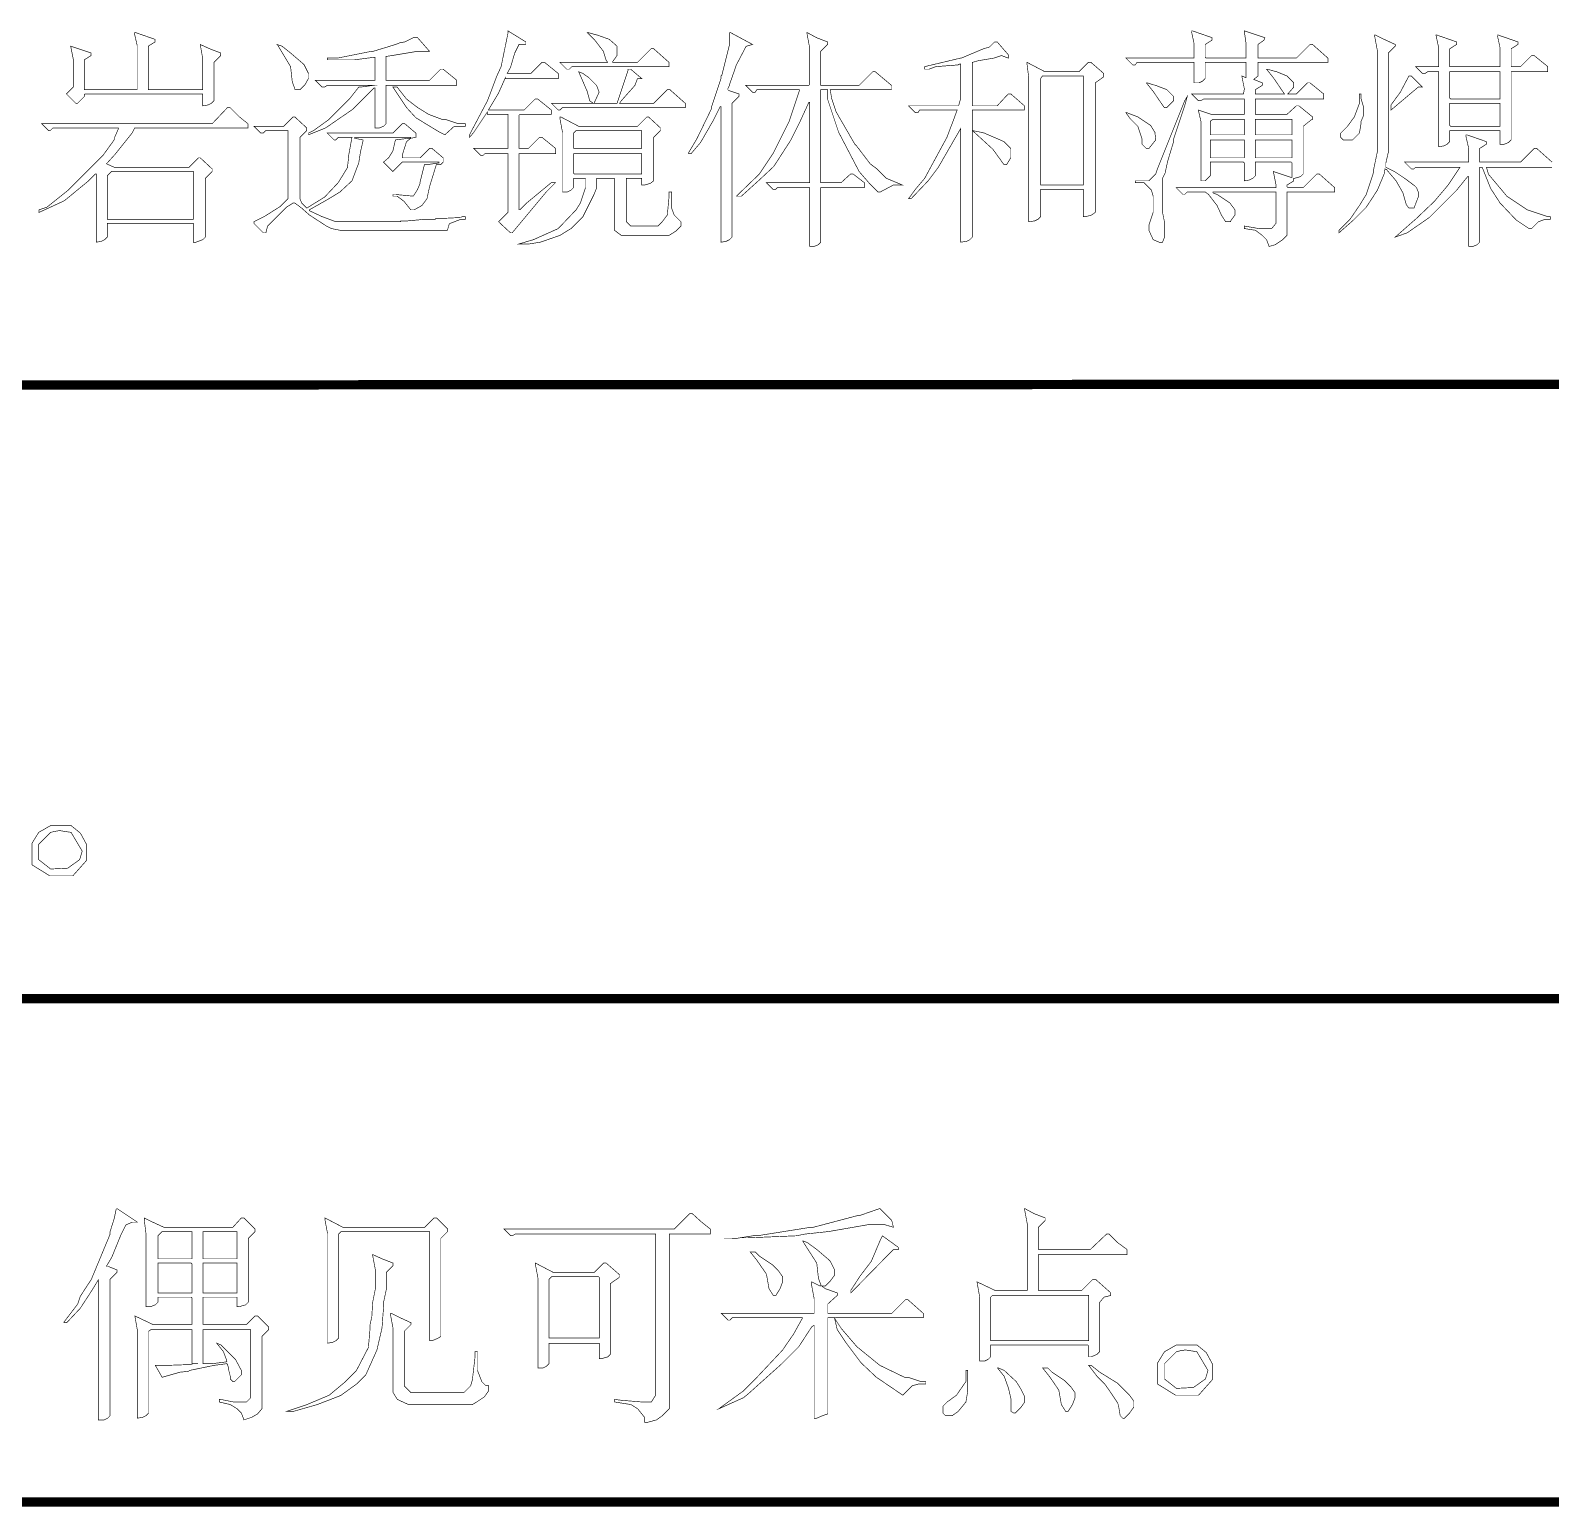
# Model space of a CAD drawing. Extents: x 94 to 452, y -72 to 1042.
# Drawn here: x 290.13 to 314.61, y 119.26 to 143.04 of the extents above; entities that cross this region are included whole.
import ezdxf

# ---------------------------------------------------------------- set-up
doc = ezdxf.new("R2010")
doc.units = 0
doc.header["$MEASUREMENT"] = 0
doc.layers.add('TREE_LAYER', color=7, linetype='Continuous')

msp = doc.modelspace()

# ---------------------------------------------------------------- linework, layer by layer
at = {"layer": 'TREE_LAYER'}
for points, const_width, elevation in [([(291.818463, 143.002322), (291.804738, 143.002322), (291.804738, 142.974871), (291.845914, 142.79644), (291.845914, 142.082714), (291.832189, 142.082714), (291.008659, 142.082714), (290.994934, 142.082714), (290.994934, 142.563107), (291.104738, 142.631734), (291.104738, 142.631734), (291.104738, 142.67291), (290.775326, 142.782714), (290.816502, 142.576832), (290.816502, 142.123891), (290.706698, 142.014087), (290.857679, 141.863107), (290.88513, 141.863107), (290.994934, 141.97291), (290.994934, 142.000361), (291.008659, 142.014087), (292.902777, 142.014087), (292.902777, 142.000361), (292.902777, 141.82193), (292.98513, 141.835656), (293.040032, 141.863107), (293.081208, 141.904283), (293.081208, 142.52193), (293.191012, 142.631734), (293.191012, 142.67291), (293.012581, 142.741538), (292.8616, 142.810165), (292.902777, 142.576832), (292.902777, 142.082714), (292.902777, 142.082714), (292.024345, 142.082714), (292.024345, 142.082714), (292.024345, 142.782714), (292.134149, 142.851342), (292.134149, 142.851342), (292.134149, 142.892518), (291.818463, 143.002322), (291.818463, 143.002322)], 0.01, 73), ([(297.816502, 143.029773), (297.816502, 143.029773), (297.816502, 142.988597), (297.706698, 142.453303), (297.638071, 142.302322), (297.487091, 141.904283), (297.226306, 141.410165), (297.198855, 141.355263), (297.198855, 141.314087), (297.267483, 141.39644), (297.487091, 141.725852), (297.487091, 141.684675), (297.816502, 141.684675), (297.816502, 141.67095), (297.816502, 141.135656), (297.816502, 141.135656), (297.267483, 141.135656), (297.377287, 141.025852), (297.418463, 141.025852), (297.445914, 141.053303), (297.816502, 141.053303), (297.816502, 141.053303), (297.816502, 140.106244), (297.665522, 139.955263), (297.857679, 139.776832), (297.88513, 139.776832), (298.434149, 140.435656), (298.58513, 140.586636), (298.516502, 140.586636), (298.118463, 140.257224), (298.008659, 140.14742), (297.994934, 140.14742), (297.994934, 141.053303), (298.008659, 141.053303), (298.58513, 141.053303), (298.58513, 141.135656), (298.365522, 141.314087), (298.324345, 141.314087), (298.145914, 141.135656), (298.008659, 141.135656), (297.994934, 141.135656), (297.994934, 141.67095), (298.008659, 141.684675), (298.516502, 141.684675), (298.516502, 141.753303), (298.296894, 141.931734), (298.255718, 141.931734), (298.077287, 141.753303), (297.500816, 141.753303), (297.500816, 141.753303), (297.665522, 142.027812), (297.775326, 142.274871), (297.775326, 142.261146), (298.626306, 142.261146), (298.626306, 142.343499), (298.406698, 142.52193), (298.365522, 142.52193), (298.187091, 142.343499), (297.816502, 142.343499), (297.802777, 142.343499), (297.857679, 142.439577), (297.926306, 142.67291), (297.994934, 142.810165), (298.008659, 142.810165), (298.104738, 142.810165), (298.104738, 142.851342), (297.816502, 143.029773), (297.816502, 143.029773)], 0.01, 73), ([(299.106698, 143.002322), (299.092973, 143.002322), (299.216502, 142.878793), (299.353757, 142.700361), (299.394934, 142.563107), (299.422385, 142.52193), (299.422385, 142.52193), (298.653757, 142.52193), (298.763561, 142.412126), (298.804738, 142.412126), (298.845914, 142.453303), (300.41062, 142.453303), (300.41062, 142.52193), (300.163561, 142.741538), (300.122385, 142.741538), (299.902777, 142.52193), (299.504738, 142.52193), (299.504738, 142.52193), (299.504738, 142.535656), (299.573365, 142.631734), (299.573365, 142.782714), (299.449836, 142.892518), (299.257679, 142.961146), (299.202777, 142.974871), (299.106698, 143.002322), (299.106698, 143.002322)], 0.01, 73), ([(301.398855, 143.002322), (301.38513, 143.002322), (301.38513, 142.810165), (301.2616, 142.316048), (301.247875, 142.302322), (301.247875, 142.261146), (301.096894, 141.808205), (301.096894, 141.780754), (300.863561, 141.300361), (300.726306, 141.067028), (300.726306, 141.053303), (300.767483, 141.053303), (300.918463, 141.231734), (301.124345, 141.588597), (301.234149, 141.808205), (301.247875, 141.808205), (301.247875, 139.625852), (301.330228, 139.639577), (301.38513, 139.667028), (301.426306, 139.708205), (301.426306, 141.863107), (301.53611, 141.97291), (301.53611, 142.014087), (301.371404, 142.068989), (301.357679, 142.082714), (301.357679, 142.09644), (301.38513, 142.151342), (301.38513, 142.165067), (301.494934, 142.480754), (301.645914, 142.768989), (301.65964, 142.782714), (301.755718, 142.810165), (301.398855, 143.002322), (301.398855, 143.002322)], 0.01, 73), ([(302.634149, 143.002322), (302.634149, 143.002322), (302.634149, 142.974871), (302.675326, 142.755263), (302.675326, 142.165067), (302.6616, 142.151342), (301.645914, 142.151342), (301.755718, 142.041538), (301.796894, 142.041538), (301.824345, 142.082714), (302.51062, 142.082714), (302.51062, 142.068989), (302.345914, 141.574871), (302.08513, 141.053303), (301.865522, 140.723891), (301.494934, 140.367028), (301.577287, 140.367028), (301.591012, 140.380754), (301.879247, 140.641538), (302.098855, 140.84742), (302.373365, 141.27291), (302.483169, 141.492518), (302.51062, 141.54742), (302.6616, 141.876832), (302.675326, 141.876832), (302.675326, 140.586636), (302.6616, 140.586636), (301.975326, 140.586636), (302.08513, 140.476832), (302.126306, 140.476832), (302.153757, 140.504283), (302.6616, 140.504283), (302.675326, 140.504283), (302.675326, 139.557224), (302.743953, 139.557224), (302.812581, 139.584675), (302.853757, 139.625852), (302.853757, 140.504283), (302.853757, 140.504283), (303.553757, 140.504283), (303.553757, 140.586636), (303.375326, 140.723891), (303.334149, 140.723891), (303.183169, 140.586636), (302.853757, 140.586636), (302.853757, 140.586636), (302.853757, 142.082714), (302.853757, 142.082714), (302.963561, 142.082714), (302.963561, 142.082714), (302.963561, 141.931734), (303.141992, 141.39644), (303.471404, 140.765067), (303.649836, 140.559185), (303.773365, 140.435656), (303.814542, 140.435656), (304.020424, 140.545459), (304.171404, 140.545459), (303.91062, 140.655263), (303.75964, 140.806244), (303.649836, 140.888597), (303.430228, 141.176832), (303.402777, 141.204283), (303.100816, 141.725852), (303.032189, 141.931734), (303.004738, 142.082714), (303.004738, 142.082714), (303.992973, 142.082714), (303.992973, 142.151342), (303.732189, 142.37095), (303.691012, 142.37095), (303.471404, 142.151342), (302.853757, 142.151342), (302.853757, 142.165067), (302.853757, 142.700361), (302.963561, 142.810165), (302.963561, 142.851342), (302.78513, 142.919969), (302.634149, 143.002322), (302.634149, 143.002322)], 0.01, 73), ([(308.838071, 143.029773), (308.824345, 143.029773), (308.824345, 143.016048), (308.865522, 142.823891), (308.865522, 142.604283), (308.865522, 142.590558), (307.767483, 142.590558), (307.877287, 142.480754), (307.918463, 142.480754), (307.945914, 142.52193), (308.865522, 142.52193), (308.865522, 142.52193), (308.865522, 142.192518), (308.947875, 142.192518), (309.002777, 142.219969), (309.043953, 142.261146), (309.043953, 142.52193), (309.057679, 142.52193), (309.702777, 142.52193), (309.702777, 142.52193), (309.702777, 142.288597), (309.702777, 142.274871), (309.634149, 142.302322), (309.675326, 142.09644), (309.6616, 142.014087), (308.824345, 142.014087), (308.934149, 141.904283), (308.975326, 141.904283), (309.016502, 141.931734), (309.6616, 141.931734), (309.675326, 141.931734), (309.675326, 141.684675), (309.6616, 141.684675), (309.140032, 141.684675), (309.057679, 141.712126), (308.934149, 141.753303), (308.975326, 141.574871), (308.975326, 140.614087), (309.043953, 140.614087), (309.126306, 140.69644), (309.126306, 140.902322), (309.126306, 140.916048), (309.6616, 140.916048), (309.675326, 140.902322), (309.675326, 140.614087), (309.757679, 140.627812), (309.812581, 140.655263), (309.853757, 140.69644), (309.853757, 140.902322), (309.853757, 140.916048), (310.430228, 140.916048), (310.443953, 140.902322), (310.443953, 140.668989), (310.430228, 140.668989), (310.141992, 140.765067), (310.183169, 140.559185), (310.183169, 140.504283), (308.577287, 140.504283), (308.687091, 140.394479), (308.714542, 140.394479), (308.755718, 140.435656), (309.043953, 140.435656), (309.098855, 140.394479), (309.23611, 140.216048), (309.304738, 140.065067), (309.373365, 139.955263), (309.455718, 139.955263), (309.455718, 139.968989), (309.524345, 140.065067), (309.524345, 140.14742), (309.441992, 140.257224), (309.23611, 140.394479), (309.167483, 140.42193), (309.167483, 140.435656), (309.167483, 140.435656), (310.183169, 140.435656), (310.183169, 140.435656), (310.183169, 139.927812), (310.114542, 139.845459), (309.908659, 139.845459), (309.675326, 139.886636), (309.675326, 139.845459), (309.853757, 139.818008), (309.963561, 139.735656), (310.032189, 139.667028), (310.073365, 139.557224), (310.169443, 139.584675), (310.292973, 139.667028), (310.3616, 139.735656), (310.3616, 140.435656), (310.375326, 140.435656), (311.130228, 140.435656), (311.130228, 140.504283), (310.883169, 140.723891), (310.841992, 140.723891), (310.622385, 140.504283), (310.375326, 140.504283), (310.3616, 140.518008), (310.3616, 140.545459), (310.471404, 140.614087), (310.471404, 140.655263), (310.48513, 140.655263), (310.581208, 140.682714), (310.622385, 140.723891), (310.622385, 141.492518), (310.75964, 141.602322), (310.773365, 141.602322), (310.773365, 141.643499), (310.553757, 141.82193), (310.512581, 141.82193), (310.3616, 141.684675), (309.853757, 141.684675), (309.853757, 141.684675), (309.853757, 141.931734), (309.853757, 141.931734), (310.951796, 141.931734), (310.951796, 142.014087), (310.732189, 142.192518), (310.691012, 142.192518), (310.512581, 142.014087), (310.375326, 142.014087), (310.375326, 142.014087), (310.471404, 142.123891), (310.471404, 142.192518), (310.3616, 142.302322), (310.196894, 142.37095), (310.141992, 142.384675), (310.045914, 142.412126), (310.032189, 142.412126), (310.141992, 142.274871), (310.320424, 142.014087), (310.320424, 142.014087), (309.853757, 142.014087), (309.853757, 142.082714), (309.963561, 142.151342), (309.963561, 142.192518), (309.826306, 142.24742), (309.894934, 142.302322), (309.894934, 142.52193), (309.894934, 142.52193), (311.020424, 142.52193), (311.020424, 142.590558), (310.773365, 142.810165), (310.732189, 142.810165), (310.512581, 142.590558), (309.894934, 142.590558), (309.894934, 142.604283), (309.894934, 142.810165), (309.991012, 142.878793), (310.004738, 142.919969), (309.675326, 143.029773), (309.675326, 143.029773), (309.675326, 143.016048), (309.702777, 142.823891), (309.702777, 142.604283), (309.702777, 142.590558), (309.057679, 142.590558), (309.043953, 142.604283), (309.043953, 142.810165), (309.153757, 142.878793), (309.153757, 142.919969), (308.838071, 143.029773), (308.838071, 143.029773)], 0.01, 73), ([(311.789051, 142.961146), (311.775326, 142.961146), (311.775326, 142.933695), (311.816502, 142.714087), (311.816502, 141.080754), (311.7616, 140.819969), (311.747875, 140.723891), (311.638071, 140.394479), (311.528267, 140.216048), (311.377287, 139.99644), (311.198855, 139.818008), (311.198855, 139.776832), (311.432189, 139.982714), (311.638071, 140.188597), (311.816502, 140.463107), (311.926306, 140.723891), (311.940032, 140.806244), (311.967483, 140.792518), (312.118463, 140.614087), (312.228267, 140.42193), (312.283169, 140.229773), (312.324345, 140.174871), (312.406698, 140.174871), (312.475326, 140.353303), (312.475326, 140.435656), (312.447875, 140.504283), (312.420424, 140.531734), (312.255718, 140.655263), (312.091012, 140.765067), (311.953757, 140.833695), (311.953757, 140.902322), (311.994934, 141.080754), (311.994934, 142.67291), (312.104738, 142.782714), (312.104738, 142.810165), (311.926306, 142.892518), (311.789051, 142.961146), (311.789051, 142.961146)], 0.01, 73), ([(312.777287, 142.961146), (312.763561, 142.961146), (312.763561, 142.94742), (312.804738, 142.755263), (312.804738, 142.453303), (312.804738, 142.453303), (312.434149, 142.453303), (312.543953, 142.343499), (312.58513, 142.343499), (312.626306, 142.37095), (312.804738, 142.37095), (312.804738, 142.37095), (312.804738, 141.163107), (312.887091, 141.176832), (312.941992, 141.204283), (312.983169, 141.245459), (312.983169, 141.423891), (312.996894, 141.423891), (313.792973, 141.423891), (313.792973, 141.423891), (313.792973, 141.204283), (313.8616, 141.204283), (313.930228, 141.231734), (313.971404, 141.27291), (313.971404, 142.37095), (313.98513, 142.37095), (314.5616, 142.37095), (314.5616, 142.453303), (314.341992, 142.631734), (314.300816, 142.631734), (314.122385, 142.453303), (313.98513, 142.453303), (313.971404, 142.453303), (313.971404, 142.741538), (314.081208, 142.810165), (314.081208, 142.851342), (313.765522, 142.961146), (313.751796, 142.961146), (313.751796, 142.94742), (313.792973, 142.755263), (313.792973, 142.453303), (313.792973, 142.453303), (312.996894, 142.453303), (312.983169, 142.453303), (312.983169, 142.741538), (313.092973, 142.810165), (313.092973, 142.851342), (312.777287, 142.961146), (312.777287, 142.961146)], 0.01, 73), ([(294.096894, 142.810165), (294.096894, 142.810165), (294.11062, 142.79644), (294.316502, 142.453303), (294.343953, 142.206244), (294.38513, 142.09644), (294.38513, 142.082714), (294.467483, 142.082714), (294.549836, 142.165067), (294.604738, 142.261146), (294.604738, 142.343499), (294.53611, 142.480754), (294.508659, 142.508205), (294.316502, 142.67291), (294.179247, 142.782714), (294.096894, 142.810165), (294.096894, 142.810165)], 0.01, 73), ([(296.3616, 142.919969), (296.292973, 142.919969), (296.155718, 142.851342), (296.073365, 142.837616), (296.045914, 142.823891), (295.963561, 142.79644), (295.647875, 142.700361), (295.620424, 142.700361), (295.071404, 142.590558), (294.906698, 142.590558), (294.906698, 142.563107), (295.304738, 142.563107), (295.304738, 142.563107), (295.345914, 142.563107), (295.345914, 142.563107), (295.6616, 142.604283), (295.675326, 142.604283), (295.675326, 142.233695), (295.6616, 142.233695), (294.714542, 142.233695), (294.824345, 142.123891), (294.865522, 142.123891), (294.906698, 142.151342), (295.647875, 142.151342), (295.647875, 142.151342), (295.441992, 142.123891), (295.414542, 142.123891), (295.263561, 141.931734), (294.934149, 141.602322), (294.687091, 141.423891), (294.604738, 141.382714), (294.604738, 141.355263), (294.879247, 141.465067), (295.098855, 141.616048), (295.318463, 141.767028), (295.6616, 142.110165), (295.675326, 142.110165), (295.675326, 141.465067), (295.743953, 141.465067), (295.812581, 141.492518), (295.853757, 141.533695), (295.853757, 142.151342), (295.853757, 142.151342), (296.992973, 142.151342), (296.992973, 142.233695), (296.773365, 142.412126), (296.732189, 142.412126), (296.553757, 142.233695), (295.853757, 142.233695), (295.853757, 142.233695), (295.853757, 142.618008), (295.853757, 142.618008), (295.949836, 142.631734), (296.3616, 142.700361), (296.553757, 142.700361), (296.3616, 142.919969), (296.3616, 142.919969)], 0.01, 73), ([(305.694934, 142.851342), (305.653757, 142.851342), (305.571404, 142.768989), (305.475326, 142.741538), (305.118463, 142.590558), (305.104738, 142.590558), (304.528267, 142.453303), (304.528267, 142.412126), (304.596894, 142.412126), (304.706698, 142.453303), (305.063561, 142.480754), (305.091012, 142.494479), (305.104738, 142.494479), (305.104738, 141.931734), (305.077287, 141.835656), (305.063561, 141.82193), (304.267483, 141.82193), (304.377287, 141.712126), (304.418463, 141.712126), (304.445914, 141.753303), (305.03611, 141.753303), (305.049836, 141.753303), (304.994934, 141.602322), (304.88513, 141.314087), (304.624345, 140.833695), (304.528267, 140.655263), (304.377287, 140.476832), (304.267483, 140.325852), (304.308659, 140.325852), (304.583169, 140.614087), (304.747875, 140.833695), (305.008659, 141.286636), (305.104738, 141.451342), (305.104738, 141.437616), (305.104738, 139.625852), (305.200816, 139.639577), (305.255718, 139.667028), (305.296894, 139.708205), (305.296894, 141.410165), (305.296894, 141.423891), (305.626306, 141.12193), (305.804738, 140.874871), (305.845914, 140.874871), (305.914542, 140.984675), (305.914542, 141.135656), (305.804738, 141.245459), (305.489051, 141.382714), (305.434149, 141.39644), (305.296894, 141.423891), (305.296894, 141.753303), (305.296894, 141.753303), (306.134149, 141.753303), (306.134149, 141.82193), (305.914542, 142.014087), (305.873365, 142.014087), (305.694934, 141.82193), (305.296894, 141.82193), (305.296894, 141.835656), (305.296894, 142.52193), (305.392973, 142.549381), (305.640032, 142.590558), (305.763561, 142.631734), (305.873365, 142.590558), (305.873365, 142.631734), (305.873365, 142.645459), (305.694934, 142.851342), (305.694934, 142.851342)], 0.01, 73), ([(306.175326, 142.52193), (306.175326, 142.52193), (306.175326, 142.494479), (306.202777, 142.274871), (306.202777, 139.955263), (306.298855, 139.968989), (306.353757, 139.99644), (306.394934, 140.037616), (306.394934, 140.463107), (306.394934, 140.476832), (307.081208, 140.476832), (307.081208, 140.463107), (307.081208, 140.037616), (307.122385, 140.037616), (307.218463, 140.065067), (307.273365, 140.106244), (307.273365, 142.192518), (307.41062, 142.288597), (307.41062, 142.302322), (307.41062, 142.343499), (307.204738, 142.52193), (307.163561, 142.52193), (307.012581, 142.37095), (306.463561, 142.37095), (306.175326, 142.52193), (306.175326, 142.52193)], 0.01, 73), ([(299.792973, 142.412126), (299.751796, 142.412126), (299.751796, 142.398401), (299.573365, 141.863107), (299.216502, 141.863107), (299.202777, 141.863107), (299.28513, 142.041538), (299.243953, 142.151342), (299.120424, 142.274871), (299.024345, 142.343499), (298.955718, 142.37095), (298.955718, 142.37095), (299.092973, 142.055263), (299.134149, 141.904283), (299.189051, 141.863107), (299.189051, 141.863107), (298.516502, 141.863107), (298.626306, 141.753303), (298.653757, 141.753303), (298.694934, 141.794479), (300.671404, 141.794479), (300.671404, 141.863107), (300.424345, 142.082714), (300.383169, 142.082714), (300.163561, 141.863107), (299.614542, 141.863107), (299.614542, 141.863107), (299.641992, 141.904283), (299.8616, 142.151342), (299.902777, 142.261146), (299.971404, 142.261146), (299.792973, 142.412126), (299.792973, 142.412126)], 0.01, 73), ([(306.422385, 142.302322), (306.422385, 142.302322), (307.081208, 142.302322), (307.081208, 142.302322), (307.081208, 140.545459), (307.081208, 140.545459), (306.394934, 140.545459), (306.394934, 140.545459), (306.394934, 142.261146), (306.422385, 142.302322), (306.422385, 142.302322)], 0.01, 73), ([(312.365522, 142.302322), (312.324345, 142.302322), (312.187091, 142.041538), (312.03611, 141.835656), (312.03611, 141.753303), (312.475326, 142.123891), (312.543953, 142.123891), (312.365522, 142.302322), (312.365522, 142.302322)], 0.01, 73), ([(312.983169, 142.37095), (312.996894, 142.37095), (313.792973, 142.37095), (313.792973, 142.37095), (313.792973, 141.945459), (313.792973, 141.931734), (312.996894, 141.931734), (312.983169, 141.945459), (312.983169, 142.37095), (312.983169, 142.37095)], 0.01, 73), ([(296.032189, 142.123891), (295.963561, 142.123891), (296.183169, 141.794479), (296.334149, 141.629773), (296.718463, 141.39644), (296.800816, 141.355263), (296.951796, 141.492518), (297.130228, 141.492518), (297.130228, 141.533695), (297.020424, 141.533695), (296.814542, 141.602322), (296.75964, 141.602322), (296.540032, 141.684675), (296.3616, 141.794479), (296.183169, 141.931734), (296.032189, 142.123891), (296.032189, 142.123891)], 0.01, 73), ([(308.11062, 142.192518), (308.096894, 142.192518), (308.206698, 142.055263), (308.38513, 141.794479), (308.426306, 141.794479), (308.53611, 141.904283), (308.53611, 141.97291), (308.426306, 142.082714), (308.247875, 142.151342), (308.192973, 142.165067), (308.11062, 142.192518), (308.11062, 142.192518)], 0.01, 73), ([(311.555718, 142.014087), (311.528267, 142.014087), (311.528267, 141.863107), (311.445914, 141.643499), (311.33611, 141.492518), (311.226306, 141.382714), (311.226306, 141.314087), (311.267483, 141.27291), (311.418463, 141.27291), (311.528267, 141.382714), (311.555718, 141.54742), (311.555718, 141.574871), (311.596894, 141.67095), (311.596894, 141.794479), (311.555718, 141.931734), (311.555718, 142.014087), (311.555718, 142.014087)], 0.01, 73), ([(293.341992, 141.794479), (293.300816, 141.794479), (293.053757, 141.533695), (290.308659, 141.533695), (290.418463, 141.423891), (290.445914, 141.423891), (290.487091, 141.465067), (291.543953, 141.465067), (291.543953, 141.451342), (291.489051, 141.327812), (291.475326, 141.27291), (291.296894, 141.025852), (290.734149, 140.463107), (290.391012, 140.188597), (290.267483, 140.14742), (290.267483, 140.106244), (290.624345, 140.27095), (290.679247, 140.298401), (291.063561, 140.614087), (291.173365, 140.723891), (291.187091, 140.723891), (291.187091, 139.625852), (291.269443, 139.639577), (291.324345, 139.667028), (291.365522, 139.708205), (291.365522, 139.914087), (291.365522, 139.927812), (292.751796, 139.927812), (292.751796, 139.914087), (292.751796, 139.625852), (292.792973, 139.625852), (292.902777, 139.667028), (292.943953, 139.708205), (292.943953, 140.655263), (293.053757, 140.765067), (293.053757, 140.806244), (292.8616, 140.984675), (292.834149, 140.984675), (292.683169, 140.833695), (291.475326, 140.833695), (291.351796, 140.888597), (291.489051, 141.039577), (291.763561, 141.382714), (291.804738, 141.465067), (293.630228, 141.465067), (293.630228, 141.533695), (293.492973, 141.643499), (293.341992, 141.794479), (293.341992, 141.794479)], 0.01, 73), ([(308.755718, 141.97291), (308.714542, 141.904283), (308.275326, 140.806244), (308.247875, 140.723891), (308.138071, 140.614087), (307.918463, 140.614087), (307.918463, 140.586636), (308.055718, 140.586636), (308.179247, 140.463107), (308.206698, 140.367028), (308.206698, 140.106244), (308.138071, 139.900361), (308.138071, 139.818008), (308.206698, 139.667028), (308.302777, 139.625852), (308.357679, 139.625852), (308.38513, 139.694479), (308.38513, 139.968989), (308.357679, 140.106244), (308.357679, 140.655263), (308.398855, 140.737616), (308.440032, 140.929773), (308.53611, 141.245459), (308.53611, 141.286636), (308.714542, 141.82193), (308.755718, 141.97291), (308.755718, 141.97291)], 0.01, 73), ([(312.983169, 141.863107), (312.996894, 141.863107), (313.792973, 141.863107), (313.792973, 141.863107), (313.792973, 141.506244), (313.792973, 141.492518), (312.996894, 141.492518), (312.983169, 141.506244), (312.983169, 141.863107), (312.983169, 141.863107)], 0.01, 73), ([(294.38513, 141.643499), (294.357679, 141.643499), (294.206698, 141.492518), (293.726306, 141.492518), (293.83611, 141.382714), (293.877287, 141.382714), (293.918463, 141.423891), (294.275326, 141.423891), (294.275326, 141.423891), (294.275326, 140.325852), (294.151796, 140.202322), (293.891012, 140.037616), (293.726306, 139.955263), (293.726306, 139.927812), (293.877287, 139.776832), (293.918463, 139.776832), (293.945914, 139.886636), (294.247875, 140.188597), (294.357679, 140.257224), (294.38513, 140.257224), (294.494934, 140.174871), (294.618463, 140.065067), (294.892973, 139.886636), (294.975326, 139.845459), (295.112581, 139.818008), (296.841992, 139.818008), (296.869443, 139.914087), (296.883169, 139.927812), (297.0616, 139.99644), (297.130228, 139.99644), (297.130228, 140.037616), (297.075326, 140.037616), (297.0616, 140.023891), (296.787091, 140.010165), (296.787091, 140.010165), (296.649836, 140.010165), (296.649836, 139.99644), (296.581208, 139.99644), (296.581208, 139.99644), (296.471404, 139.99644), (296.457679, 139.99644), (296.3616, 139.982714), (296.347875, 139.982714), (296.196894, 139.968989), (296.196894, 139.968989), (296.087091, 139.968989), (296.087091, 139.955263), (295.043953, 139.955263), (294.824345, 140.037616), (294.618463, 140.133695), (294.618463, 140.14742), (294.618463, 140.14742), (294.934149, 140.325852), (295.112581, 140.435656), (295.304738, 140.614087), (295.414542, 140.902322), (295.441992, 141.080754), (295.483169, 141.259185), (295.483169, 141.27291), (295.345914, 141.300361), (295.345914, 141.314087), (295.345914, 141.314087), (296.251796, 141.314087), (296.251796, 141.314087), (296.251796, 141.300361), (296.224345, 141.300361), (296.004738, 141.27291), (295.963561, 141.094479), (295.894934, 140.984675), (295.812581, 140.916048), (295.963561, 140.765067), (296.114542, 140.916048), (296.704738, 140.916048), (296.704738, 140.902322), (296.512581, 140.874871), (296.471404, 140.874871), (296.402777, 140.600361), (296.402777, 140.57291), (296.3616, 140.476832), (296.292973, 140.367028), (296.004738, 140.394479), (296.004738, 140.394479), (295.963561, 140.394479), (295.963561, 140.367028), (296.032189, 140.367028), (296.141992, 140.284675), (296.251796, 140.14742), (296.306698, 140.14742), (296.430228, 140.216048), (296.512581, 140.325852), (296.553757, 140.518008), (296.663561, 140.874871), (296.663561, 140.874871), (296.732189, 140.874871), (296.773365, 140.916048), (296.773365, 140.984675), (296.594934, 141.135656), (296.553757, 141.135656), (296.402777, 140.984675), (296.114542, 140.984675), (296.114542, 140.984675), (296.114542, 141.025852), (296.183169, 141.245459), (296.251796, 141.300361), (296.334149, 141.314087), (296.334149, 141.382714), (296.155718, 141.533695), (296.114542, 141.533695), (295.963561, 141.382714), (294.906698, 141.382714), (295.016502, 141.27291), (295.043953, 141.27291), (295.08513, 141.314087), (295.304738, 141.314087), (295.304738, 141.314087), (295.249836, 141.012126), (295.249836, 140.984675), (295.23611, 140.861146), (295.23611, 140.833695), (295.08513, 140.586636), (294.865522, 140.353303), (294.577287, 140.174871), (294.494934, 140.257224), (294.467483, 140.325852), (294.467483, 141.314087), (294.577287, 141.423891), (294.577287, 141.465067), (294.38513, 141.643499), (294.38513, 141.643499)], 0.01, 73), ([(298.667483, 141.643499), (298.653757, 141.643499), (298.653757, 141.616048), (298.694934, 141.39644), (298.694934, 140.435656), (298.777287, 140.435656), (298.832189, 140.463107), (298.873365, 140.504283), (298.873365, 140.655263), (298.887091, 140.655263), (299.051796, 140.655263), (299.065522, 140.655263), (299.065522, 140.504283), (298.983169, 140.257224), (298.914542, 140.14742), (298.626306, 139.845459), (298.228267, 139.667028), (297.994934, 139.598401), (298.15964, 139.598401), (298.338071, 139.625852), (298.653757, 139.735656), (298.832189, 139.845459), (299.024345, 140.037616), (299.202777, 140.394479), (299.230228, 140.463107), (299.243953, 140.504283), (299.243953, 140.655263), (299.243953, 140.655263), (299.532189, 140.655263), (299.532189, 140.655263), (299.532189, 139.818008), (299.641992, 139.735656), (300.41062, 139.735656), (300.520424, 139.804283), (300.602777, 139.886636), (300.602777, 139.955263), (300.492973, 140.065067), (300.451796, 140.174871), (300.451796, 140.435656), (300.41062, 140.435656), (300.41062, 140.353303), (300.383169, 140.065067), (300.300816, 139.955263), (300.232189, 139.886636), (299.792973, 139.886636), (299.724345, 139.955263), (299.724345, 140.655263), (299.724345, 140.655263), (299.971404, 140.655263), (299.971404, 140.655263), (299.971404, 140.545459), (300.012581, 140.545459), (300.108659, 140.57291), (300.163561, 140.614087), (300.163561, 141.314087), (300.273365, 141.423891), (300.273365, 141.465067), (300.081208, 141.643499), (300.053757, 141.643499), (299.902777, 141.492518), (298.955718, 141.492518), (298.667483, 141.643499), (298.667483, 141.643499)], 0.01, 73), ([(307.781208, 141.712126), (307.767483, 141.712126), (307.83611, 141.616048), (307.95964, 141.492518), (308.028267, 141.286636), (308.028267, 141.204283), (308.096894, 141.135656), (308.138071, 141.135656), (308.247875, 141.27291), (308.234149, 141.39644), (308.165522, 141.506244), (307.95964, 141.643499), (307.781208, 141.712126), (307.781208, 141.712126)], 0.01, 73), ([(309.167483, 141.602322), (309.181208, 141.602322), (309.6616, 141.602322), (309.675326, 141.602322), (309.675326, 141.355263), (309.6616, 141.355263), (309.126306, 141.355263), (309.126306, 141.355263), (309.126306, 141.574871), (309.167483, 141.602322), (309.167483, 141.602322)], 0.01, 73), ([(309.853757, 141.602322), (309.853757, 141.602322), (310.430228, 141.602322), (310.443953, 141.602322), (310.443953, 141.355263), (310.430228, 141.355263), (309.853757, 141.355263), (309.853757, 141.355263), (309.853757, 141.602322), (309.853757, 141.602322)], 0.01, 73), ([(298.914542, 141.423891), (298.914542, 141.423891), (299.971404, 141.423891), (299.971404, 141.423891), (299.971404, 141.135656), (299.971404, 141.135656), (298.887091, 141.135656), (298.873365, 141.135656), (298.873365, 141.382714), (298.914542, 141.423891), (298.914542, 141.423891)], 0.01, 73), ([(309.126306, 141.27291), (309.126306, 141.27291), (309.6616, 141.27291), (309.675326, 141.27291), (309.675326, 140.984675), (309.6616, 140.984675), (309.126306, 140.984675), (309.126306, 140.984675), (309.126306, 141.27291), (309.126306, 141.27291)], 0.01, 73), ([(309.853757, 141.27291), (309.853757, 141.27291), (310.430228, 141.27291), (310.443953, 141.27291), (310.443953, 140.984675), (310.430228, 140.984675), (309.853757, 140.984675), (309.853757, 140.984675), (309.853757, 141.27291), (309.853757, 141.27291)], 0.01, 73), ([(313.257679, 141.355263), (313.243953, 141.355263), (313.243953, 141.327812), (313.28513, 141.149381), (313.28513, 140.916048), (313.271404, 140.916048), (312.255718, 140.916048), (312.365522, 140.806244), (312.406698, 140.806244), (312.434149, 140.833695), (313.134149, 140.833695), (313.147875, 140.833695), (312.955718, 140.545459), (312.73611, 140.284675), (312.447875, 140.010165), (312.104738, 139.708205), (312.296894, 139.776832), (312.653757, 140.023891), (313.092973, 140.463107), (313.271404, 140.682714), (313.28513, 140.682714), (313.28513, 139.557224), (313.353757, 139.557224), (313.422385, 139.584675), (313.463561, 139.625852), (313.463561, 140.833695), (313.463561, 140.833695), (313.491012, 140.833695), (313.504738, 140.833695), (313.641992, 140.490558), (313.792973, 140.257224), (314.053757, 139.982714), (314.25964, 139.845459), (314.300816, 139.845459), (314.41062, 139.955263), (314.520424, 139.99644), (314.602777, 139.99644), (314.602777, 140.037616), (314.5616, 140.037616), (314.232189, 140.14742), (313.902777, 140.367028), (313.614542, 140.710165), (313.600816, 140.737616), (313.573365, 140.833695), (313.573365, 140.833695), (314.630228, 140.833695)], 0.01, 73), ([(314.630228, 140.916048), (314.383169, 141.135656), (314.341992, 141.135656), (314.122385, 140.916048), (313.463561, 140.916048), (313.463561, 140.916048), (313.463561, 141.135656), (313.573365, 141.204283), (313.573365, 141.245459), (313.257679, 141.355263), (313.257679, 141.355263)], 0.01, 73), ([(298.873365, 141.053303), (298.887091, 141.053303), (299.971404, 141.053303), (299.971404, 141.053303), (299.971404, 140.737616), (299.971404, 140.723891), (298.887091, 140.723891), (298.873365, 140.737616), (298.873365, 141.053303), (298.873365, 141.053303)], 0.01, 73), ([(291.434149, 140.765067), (291.434149, 140.765067), (292.751796, 140.765067), (292.751796, 140.765067), (292.751796, 139.99644), (292.751796, 139.99644), (291.365522, 139.99644), (291.365522, 139.99644), (291.365522, 140.69644), (291.434149, 140.765067), (291.434149, 140.765067)], 0.01, 73), ([(221.22612, 137.294636), (399.22612, 137.377772)], 0.15, 178.000019), ([(290.782317, 130.231845), (290.452905, 130.231845), (290.260748, 130.122041), (290.150944, 129.94361), (290.150944, 129.600472), (290.43918, 129.422041), (290.809768, 129.422041), (291.029376, 129.6691), (291.029376, 129.929884), (290.933297, 130.108315), (290.782317, 130.231845), (290.782317, 130.231845)], 0.01, 74), ([(290.59016, 130.149492), (290.603886, 130.149492), (290.782317, 130.122041), (290.960748, 129.82008), (290.919572, 129.682825), (290.727415, 129.54557), (290.452905, 129.531845), (290.260748, 129.682825), (290.260748, 129.929884), (290.452905, 130.122041), (290.507807, 130.135766), (290.59016, 130.149492), (290.59016, 130.149492)], 0.01, 74), ([(221.22612, 127.44381), (399.22612, 127.44381)], 0.15, 178), ([(291.520642, 124.064788), (291.506917, 124.051063), (291.479466, 123.913808), (291.410838, 123.6942), (291.410838, 123.653024), (291.108878, 122.925573), (290.930446, 122.651063), (290.88927, 122.527533), (290.669662, 122.239298), (290.669662, 122.225573), (290.710838, 122.225573), (290.930446, 122.458906), (291.108878, 122.733416), (291.218681, 122.911847), (291.218681, 122.911847), (291.218681, 120.660867), (291.31476, 120.660867), (291.369662, 120.688318), (291.410838, 120.729494), (291.410838, 122.925573), (291.520642, 123.035376), (291.520642, 123.076553), (291.383387, 123.131455), (291.355936, 123.131455), (291.355936, 123.14518), (291.438289, 123.282435), (291.58927, 123.653024), (291.657897, 123.790278), (291.671623, 123.804004), (291.767701, 123.84518), (291.850054, 123.84518), (291.520642, 124.064788), (291.520642, 124.064788)], 0.01, 75), ([(291.959858, 123.913808), (291.959858, 123.913808), (291.959858, 123.886357), (291.987309, 123.666749), (291.987309, 122.486357), (292.069662, 122.486357), (292.138289, 122.513808), (292.179466, 122.554984), (292.179466, 122.623612), (292.179466, 122.637337), (292.71476, 122.637337), (292.728485, 122.623612), (292.728485, 122.198122), (292.71476, 122.198122), (292.097113, 122.198122), (291.808878, 122.335376), (291.850054, 122.102043), (291.850054, 120.688318), (291.932407, 120.702043), (291.987309, 120.729494), (292.028485, 120.770671), (292.028485, 122.088318), (292.069662, 122.115769), (292.71476, 122.115769), (292.728485, 122.115769), (292.728485, 121.566749), (292.824564, 121.566749), (292.824564, 121.566749), (292.824564, 121.566749), (292.728485, 121.566749), (292.728485, 121.553024), (292.330446, 121.539298), (292.330446, 121.539298), (292.234368, 121.539298), (292.234368, 121.539298), (292.138289, 121.539298), (292.248093, 121.347141), (292.536328, 121.429494), (292.673583, 121.44322), (292.687309, 121.456945), (293.085348, 121.539298), (293.29123, 121.566749), (293.304956, 121.539298), (293.318681, 121.498122), (293.318681, 121.470671), (293.346132, 121.360867), (293.346132, 121.31969), (293.387309, 121.278514), (293.41476, 121.278514), (293.524564, 121.388318), (293.524564, 121.456945), (293.428485, 121.635376), (293.195152, 121.86871), (293.126525, 121.896161), (293.236328, 121.758906), (293.29123, 121.607925), (293.277505, 121.5942), (293.057897, 121.566749), (292.920642, 121.566749), (292.920642, 121.566749), (292.906917, 121.566749), (292.906917, 122.115769), (292.906917, 122.115769), (293.675544, 122.115769), (293.675544, 122.115769), (293.675544, 121.017729), (293.606917, 120.949102), (293.401034, 120.949102), (293.195152, 120.990278), (293.167701, 120.990278), (293.167701, 120.949102), (293.346132, 120.907925), (293.455936, 120.839298), (293.524564, 120.770671), (293.56574, 120.660867), (293.68927, 120.702043), (293.785348, 120.756945), (293.853976, 120.839298), (293.853976, 122.005965), (293.963779, 122.115769), (293.963779, 122.156945), (293.785348, 122.335376), (293.744172, 122.335376), (293.606917, 122.198122), (292.906917, 122.198122), (292.906917, 122.198122), (292.906917, 122.623612), (292.906917, 122.637337), (293.455936, 122.637337), (293.455936, 122.623612), (293.455936, 122.486357), (293.497113, 122.486357), (293.593191, 122.513808), (293.634368, 122.554984), (293.634368, 123.584396), (293.744172, 123.6942), (293.744172, 123.735376), (293.56574, 123.913808), (293.524564, 123.913808), (293.387309, 123.762827), (292.275544, 123.762827), (292.097113, 123.84518), (291.959858, 123.913808), (291.959858, 123.913808)], 0.01, 75), ([(294.869662, 123.913808), (294.869662, 123.913808), (294.869662, 123.886357), (294.910838, 123.666749), (294.910838, 121.896161), (294.993191, 121.909886), (295.048093, 121.937337), (295.08927, 121.978514), (295.08927, 123.653024), (295.130446, 123.6942), (296.544172, 123.6942), (296.557897, 123.6942), (296.557897, 121.937337), (296.599074, 121.937337), (296.695152, 121.978514), (296.736328, 122.005965), (296.736328, 123.584396), (296.846132, 123.6942), (296.846132, 123.735376), (296.667701, 123.913808), (296.626525, 123.913808), (296.475544, 123.762827), (295.157897, 123.762827), (294.869662, 123.913808), (294.869662, 123.913808)], 0.01, 75), ([(300.785348, 123.982435), (300.744172, 123.982435), (300.497113, 123.735376), (297.752015, 123.735376), (297.861819, 123.625573), (297.88927, 123.625573), (297.930446, 123.653024), (300.195152, 123.653024), (300.195152, 123.653024), (300.195152, 121.058906), (300.126525, 120.949102), (299.975544, 120.949102), (299.646132, 120.976553), (299.536328, 120.990278), (299.536328, 120.949102), (299.797113, 120.907925), (299.906917, 120.839298), (300.016721, 120.702043), (300.016721, 120.61969), (300.057897, 120.61969), (300.208878, 120.660867), (300.304956, 120.729494), (300.41476, 120.839298), (300.41476, 123.653024), (300.428485, 123.653024), (301.073583, 123.653024), (301.073583, 123.735376), (300.936328, 123.84518), (300.785348, 123.982435), (300.785348, 123.982435)], 0.01, 75), ([(303.804956, 124.064788), (303.48927, 123.954984), (303.461819, 123.954984), (302.734368, 123.762827), (302.693191, 123.762827), (301.828485, 123.625573), (301.759858, 123.625573), (301.499074, 123.584396), (301.471623, 123.584396), (302.459858, 123.625573), (302.597113, 123.653024), (302.981427, 123.6942), (303.612799, 123.804004), (303.887309, 123.804004), (304.024564, 123.762827), (303.997113, 123.872631), (303.804956, 124.064788), (303.804956, 124.064788)], 0.01, 75), ([(306.138289, 124.064788), (306.138289, 124.064788), (306.138289, 124.037337), (306.179466, 123.817729), (306.179466, 122.747141), (306.16574, 122.747141), (305.657897, 122.747141), (305.369662, 122.884396), (305.410838, 122.651063), (305.410838, 121.607925), (305.493191, 121.607925), (305.548093, 121.635376), (305.58927, 121.676553), (305.58927, 121.854984), (305.58927, 121.86871), (307.153976, 121.86871), (307.167701, 121.854984), (307.167701, 121.676553), (307.208878, 121.676553), (307.304956, 121.717729), (307.346132, 121.758906), (307.346132, 122.554984), (307.41476, 122.637337), (307.524564, 122.664788), (307.524564, 122.705965), (307.277505, 122.925573), (307.236328, 122.925573), (307.057897, 122.747141), (306.357897, 122.747141), (306.357897, 122.747141), (306.357897, 123.323612), (306.357897, 123.323612), (307.785348, 123.323612), (307.785348, 123.405965), (307.634368, 123.515769), (307.497113, 123.653024), (307.455936, 123.653024), (307.195152, 123.405965), (306.357897, 123.405965), (306.357897, 123.405965), (306.357897, 123.762827), (306.467701, 123.872631), (306.467701, 123.913808), (306.28927, 123.982435), (306.138289, 124.064788), (306.138289, 124.064788)], 0.01, 75), ([(292.248093, 123.6942), (292.248093, 123.6942), (292.71476, 123.6942), (292.728485, 123.6942), (292.728485, 123.254984), (292.71476, 123.254984), (292.179466, 123.254984), (292.179466, 123.254984), (292.179466, 123.625573), (292.248093, 123.6942), (292.248093, 123.6942)], 0.01, 75), ([(292.906917, 123.6942), (292.906917, 123.6942), (293.455936, 123.6942), (293.455936, 123.6942), (293.455936, 123.254984), (293.455936, 123.254984), (292.906917, 123.254984), (292.906917, 123.254984), (292.906917, 123.6942), (292.906917, 123.6942)], 0.01, 75), ([(303.846132, 123.625573), (303.818681, 123.570671), (303.667701, 123.213808), (303.48927, 122.980474), (303.338289, 122.747141), (303.338289, 122.705965), (304.024564, 123.405965), (304.106917, 123.405965), (304.106917, 123.433416), (304.093191, 123.447141), (303.846132, 123.625573), (303.846132, 123.625573)], 0.01, 75), ([(302.569662, 123.54322), (302.569662, 123.54322), (302.569662, 123.529494), (302.78927, 123.186357), (302.816721, 122.939298), (302.857897, 122.829494), (302.844172, 122.815769), (302.706917, 122.884396), (302.706917, 122.829494), (302.748093, 122.609886), (302.748093, 122.376553), (302.748093, 122.376553), (301.252015, 122.376553), (301.361819, 122.266749), (301.38927, 122.266749), (301.430446, 122.307925), (302.555936, 122.307925), (302.555936, 122.2942), (302.418681, 122.047141), (302.24025, 121.786357), (301.801034, 121.31969), (301.608878, 121.127533), (301.210838, 120.839298), (301.608878, 121.017729), (301.677505, 121.072631), (302.212799, 121.553024), (302.501034, 121.841259), (302.706917, 122.156945), (302.748093, 122.184396), (302.748093, 122.184396), (302.748093, 120.688318), (302.78927, 120.688318), (302.885348, 120.729494), (302.967701, 120.756945), (302.967701, 120.770671), (302.967701, 122.2942), (302.967701, 122.307925), (303.077505, 122.307925), (303.077505, 122.2942), (303.118681, 122.115769), (303.255936, 121.909886), (303.502995, 121.580474), (303.750054, 121.347141), (304.175544, 121.058906), (304.326525, 121.209886), (304.422603, 121.237337), (304.546132, 121.237337), (304.546132, 121.278514), (304.463779, 121.278514), (304.257897, 121.347141), (304.202995, 121.347141), (303.804956, 121.539298), (303.434368, 121.841259), (303.187309, 122.129494), (303.077505, 122.2942), (303.09123, 122.307925), (304.504956, 122.307925), (304.504956, 122.376553), (304.257897, 122.596161), (304.216721, 122.596161), (303.997113, 122.376553), (302.967701, 122.376553), (302.967701, 122.376553), (302.967701, 122.527533), (303.118681, 122.664788), (303.118681, 122.705965), (302.926525, 122.774592), (302.871623, 122.815769), (302.926525, 122.815769), (303.008878, 122.898122), (303.077505, 122.9942), (303.077505, 123.076553), (303.008878, 123.213808), (302.981427, 123.241259), (302.78927, 123.405965), (302.638289, 123.515769), (302.569662, 123.54322), (302.569662, 123.54322)], 0.01, 75), ([(292.179466, 123.172631), (292.179466, 123.186357), (292.71476, 123.186357), (292.728485, 123.172631), (292.728485, 122.705965), (292.71476, 122.705965), (292.179466, 122.705965), (292.179466, 122.705965), (292.179466, 123.172631), (292.179466, 123.172631)], 0.01, 75), ([(292.906917, 123.172631), (292.906917, 123.186357), (293.455936, 123.186357), (293.455936, 123.172631), (293.455936, 122.705965), (293.455936, 122.705965), (292.906917, 122.705965), (292.906917, 122.705965), (292.906917, 123.172631), (292.906917, 123.172631)], 0.01, 75), ([(295.638289, 123.323612), (295.638289, 123.323612), (295.638289, 123.309886), (295.679466, 123.090278), (295.679466, 122.760867), (295.638289, 122.554984), (295.624564, 122.321651), (295.597113, 122.198122), (295.597113, 122.14322), (295.569662, 121.827533), (295.377505, 121.456945), (295.185348, 121.264788), (294.938289, 121.058906), (294.581427, 120.907925), (294.252015, 120.798122), (294.361819, 120.798122), (294.746132, 120.907925), (295.102995, 121.04518), (295.130446, 121.058906), (295.377505, 121.237337), (295.528485, 121.388318), (295.706917, 121.786357), (295.748093, 121.964788), (295.78927, 122.14322), (295.802995, 122.335376), (295.816721, 122.513808), (295.816721, 122.56871), (295.857897, 122.760867), (295.857897, 123.035376), (295.967701, 123.14518), (295.967701, 123.186357), (295.78927, 123.254984), (295.638289, 123.323612), (295.638289, 123.323612)], 0.01, 75), ([(298.259858, 123.186357), (298.259858, 123.186357), (298.259858, 123.158906), (298.301034, 122.939298), (298.301034, 121.498122), (298.383387, 121.498122), (298.438289, 121.525573), (298.479466, 121.566749), (298.479466, 121.896161), (298.479466, 121.896161), (299.275544, 121.896161), (299.28927, 121.896161), (299.28927, 121.649102), (299.330446, 121.649102), (299.426525, 121.676553), (299.467701, 121.717729), (299.467701, 122.856945), (299.604956, 122.953024), (299.618681, 122.966749), (299.618681, 122.9942), (299.399074, 123.186357), (299.357897, 123.186357), (299.206917, 123.035376), (298.548093, 123.035376), (298.259858, 123.186357), (298.259858, 123.186357)], 0.01, 75), ([(301.801034, 123.364788), (301.718681, 123.364788), (301.828485, 123.227533), (301.979466, 123.007925), (302.020642, 122.774592), (302.08927, 122.664788), (302.130446, 122.664788), (302.199074, 122.774592), (302.24025, 122.884396), (302.24025, 122.966749), (302.171623, 123.062827), (302.075544, 123.158906), (301.869662, 123.296161), (301.801034, 123.364788), (301.801034, 123.364788)], 0.01, 75), ([(298.506917, 122.953024), (298.520642, 122.966749), (299.275544, 122.966749), (299.28927, 122.953024), (299.28927, 121.978514), (299.275544, 121.978514), (298.479466, 121.978514), (298.479466, 121.978514), (298.479466, 122.925573), (298.506917, 122.953024), (298.506917, 122.953024)], 0.01, 75), ([(305.616721, 122.664788), (305.630446, 122.664788), (307.153976, 122.664788), (307.167701, 122.664788), (307.167701, 121.937337), (307.153976, 121.937337), (305.58927, 121.937337), (305.58927, 121.937337), (305.58927, 122.637337), (305.616721, 122.664788), (305.616721, 122.664788)], 0.01, 75), ([(295.94025, 122.376553), (295.926525, 122.376553), (295.926525, 122.349102), (295.967701, 122.129494), (295.967701, 121.100082), (296.036328, 120.990278), (296.21476, 120.907925), (297.244172, 120.907925), (297.312799, 120.949102), (297.436328, 121.031455), (297.504956, 121.127533), (297.504956, 121.209886), (297.463779, 121.209886), (297.395152, 121.278514), (297.326525, 121.456945), (297.326525, 121.758906), (297.285348, 121.758906), (297.285348, 121.662827), (297.244172, 121.305965), (297.216721, 121.209886), (297.106917, 121.100082), (296.255936, 121.100082), (296.146132, 121.209886), (296.146132, 122.088318), (296.255936, 122.198122), (296.255936, 122.225573), (296.077505, 122.307925), (295.94025, 122.376553), (295.94025, 122.376553)], 0.01, 75), ([(308.910838, 121.86871), (308.581427, 121.86871), (308.38927, 121.758906), (308.279466, 121.580474), (308.279466, 121.237337), (308.567701, 121.058906), (308.938289, 121.058906), (309.157897, 121.305965), (309.157897, 121.566749), (309.061819, 121.74518), (308.910838, 121.86871), (308.910838, 121.86871)], 0.01, 75), ([(308.718681, 121.786357), (308.732407, 121.786357), (308.910838, 121.758906), (309.08927, 121.456945), (309.048093, 121.31969), (308.855936, 121.182435), (308.581427, 121.16871), (308.38927, 121.31969), (308.38927, 121.566749), (308.581427, 121.758906), (308.636328, 121.772631), (308.718681, 121.786357), (308.718681, 121.786357)], 0.01, 75), ([(305.218681, 121.456945), (305.19123, 121.456945), (305.19123, 121.278514), (305.04025, 121.058906), (304.88927, 120.949102), (304.820642, 120.880474), (304.820642, 120.770671), (304.861819, 120.729494), (304.971623, 120.729494), (305.067701, 120.798122), (305.19123, 120.949102), (305.218681, 121.113808), (305.218681, 121.456945), (305.218681, 121.456945)], 0.01, 75), ([(305.712799, 121.498122), (305.699074, 121.498122), (305.808878, 121.360867), (305.877505, 121.16871), (305.918681, 120.990278), (305.918681, 120.798122), (305.959858, 120.770671), (305.987309, 120.770671), (306.069662, 120.853024), (306.138289, 120.949102), (306.138289, 121.031455), (306.069662, 121.16871), (306.001034, 121.278514), (305.808878, 121.456945), (305.712799, 121.498122), (305.712799, 121.498122)], 0.01, 75), ([(306.508878, 121.498122), (306.426525, 121.498122), (306.536328, 121.360867), (306.687309, 121.141259), (306.728485, 120.907925), (306.797113, 120.798122), (306.838289, 120.798122), (306.906917, 120.907925), (306.948093, 121.017729), (306.948093, 121.100082), (306.879466, 121.196161), (306.783387, 121.292239), (306.577505, 121.429494), (306.508878, 121.498122), (306.508878, 121.498122)], 0.01, 75), ([(307.208878, 121.539298), (307.167701, 121.539298), (307.304956, 121.360867), (307.428485, 121.237337), (307.524564, 121.100082), (307.634368, 120.935376), (307.648093, 120.8942), (307.675544, 120.729494), (307.716721, 120.688318), (307.744172, 120.688318), (307.826525, 120.770671), (307.895152, 120.866749), (307.895152, 120.962827), (307.826525, 121.058906), (307.634368, 121.251063), (307.346132, 121.429494), (307.208878, 121.539298), (307.208878, 121.539298)], 0.01, 75), ([(221.22612, 119.339788), (399.22612, 119.339788)], 0.15, 178)]:
    msp.add_lwpolyline(points, dxfattribs=dict(at, const_width=const_width, elevation=elevation))

doc.saveas('drawing.dxf')
